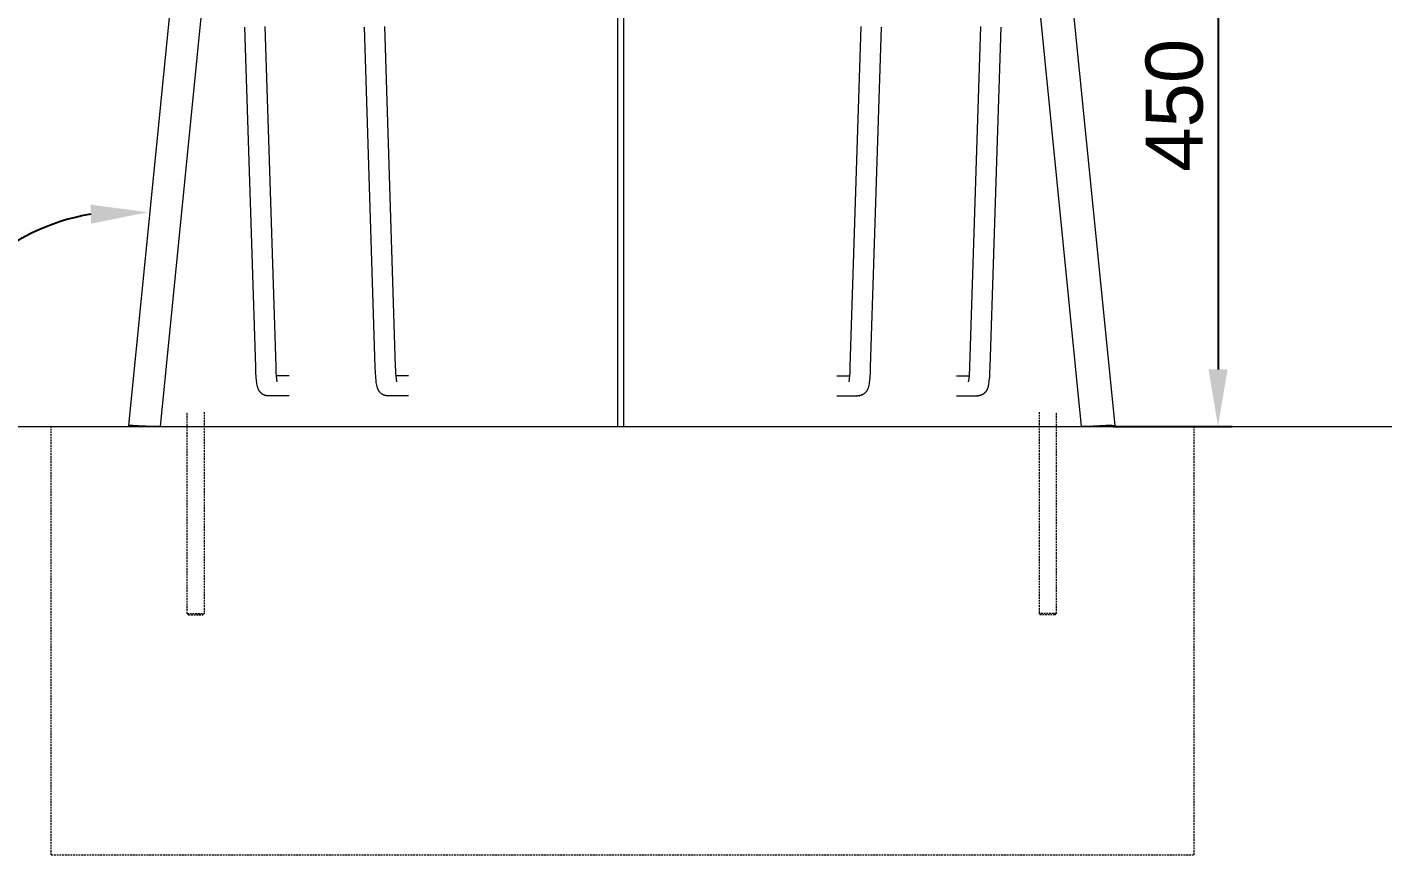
# Model space of a CAD drawing. Header units: millimetres. Extents: x -198 to 5031, y 124 to 3375.
# Drawn here: x 3944 to 4899, y 2361 to 2940 of the extents above; entities that cross this region are included whole.
import ezdxf

# ---------------------------------------------------------------- set-up
doc = ezdxf.new("R2010")
doc.units = ezdxf.units.MM
doc.linetypes.add('HIDDEN', pattern=[1.905, 1.27, -0.635])
for name, color, linetype, lineweight in [('ZANO_R', 7, 'Continuous', 0), ('ZANO_R_przerywana', 7, 'HIDDEN', 0), ('ZANO_W', 1, 'Continuous', 0)]:
    doc.layers.add(name, color=color, linetype=linetype, lineweight=lineweight)
doc.styles.add('Arial', font='arial.ttf')
doc.styles.get("Standard").update_dxf_attribs({"font": 'ARIALUNI.TTF'})
doc.dimstyles.new('pl i ang', dxfattribs={"dimtxt": 50, "dimasz": 50, "dimexe": 1.25, "dimexo": 0.625, "dimgap": 10, "dimtad": 1, "dimtoh": 1, "dimtxsty": 'Standard', "dimcen": 2.5, "dimclrd": 1, "dimclre": 1, "dimclrt": 1, "dimadec": 0, "dimazin": 0, "dimtfac": 1, "dimtmove": 0, "dimatfit": 3, "dimfxl": 1, "dimarcsym": 1})

# ---------------------------------------------------------------- blocks, each defined once
blk = doc.blocks.new('*D467')
at = {"layer": 'ZANO_W', "color": 1, "lineweight": -2}
for p, q in [((4669.35, 3110.53), (4787.51, 3110.53)), ((4777.51, 3070.53), (4777.51, 2700.53)), ((4704.02, 2660.53), (4787.51, 2660.53))]:
    blk.add_line(p, q, dxfattribs=at)
at = {"layer": 'ZANO_W', "color": 1}
for points in [[(4784.17, 3070.53), (4770.84, 3070.53), (4777.51, 3110.53)], [(4770.84, 2700.53), (4784.17, 2700.53), (4777.51, 2660.53)]]:
    blk.add_solid(points, dxfattribs=at)
at = {"layer": 'ZANO_W', "color": 1, "insert": (4747.08, 2885.53), "char_height": 40, "attachment_point": 5, "rotation": 90, "style": 'Arial'}
blk.add_mtext('450', dxfattribs=at)
blk = doc.blocks.new('*D468')
at = {"layer": 'ZANO_W', "color": 1, "lineweight": -2}
blk.add_arc((4013.57, 2660.53), 150.81, 99.55169, 164.75824, dxfattribs=at)
at = {"layer": 'ZANO_W', "color": 1}
for points in [[(3988.77, 2802.59), (3988.32, 2815.92), (4028.52, 2810.6)], [(3861.45, 2701.07), (3874.67, 2699.3), (3862.76, 2660.53)]]:
    blk.add_solid(points, dxfattribs=at)
at = {"layer": 'ZANO_W', "color": 1, "insert": (3891.76, 2795.08), "char_height": 40, "attachment_point": 5, "rotation": 42.15496, "style": 'Arial'}
blk.add_mtext('96%%d', dxfattribs=at)

msp = doc.modelspace()

# ---------------------------------------------------------------- linework, layer by layer
at = {"layer": 'ZANO_R'}
for p, q in [((4015.13, 2661.19), (4058.95, 3100.95)), ((4661.37, 3101.02), (4705.19, 2661.19)), ((4079.54, 3086.53), (4037.09, 2660.53)), ((4357.32, 3086.53), (4357.32, 2660.53)), ((4361.5, 3086.53), (4361.5, 2660.53)), ((4639.28, 3086.53), (4681.73, 2660.53)), ((4103.99, 2701.97), (4096.4, 2940.19)), ((4110.39, 2940.63), (4117.99, 2702.42)), ((4187.67, 2701.98), (4180.08, 2940.19)), ((4194.07, 2940.63), (4201.67, 2702.42)), ((4520.16, 2702.42), (4527.75, 2940.63)), ((4541.74, 2940.19), (4534.15, 2701.98)), ((4603.84, 2702.42), (4611.43, 2940.63)), ((4625.42, 2940.19), (4617.83, 2701.97)), ((4104.14, 2698.39), (4103.99, 2701.97)), ((4104.35, 2695.19), (4104.14, 2698.39)), ((4104.6, 2692.48), (4104.35, 2695.19)), ((4117.99, 2702.42), (4118.03, 2700.29)), ((4118.03, 2700.29), (4118.14, 2698.17)), ((4118.14, 2698.17), (4118.31, 2696.05)), ((4118.31, 2696.05), (4118.55, 2693.94)), ((4127.36, 2696.04), (4118.33, 2696.04)), ((4118.55, 2693.94), (4118.85, 2691.83)), ((4187.82, 2698.39), (4187.67, 2701.98)), ((4188.03, 2695.19), (4187.82, 2698.39)), ((4188.28, 2692.48), (4188.03, 2695.19)), ((4201.67, 2702.42), (4201.71, 2700.29)), ((4201.71, 2700.29), (4201.82, 2698.17)), ((4201.82, 2698.17), (4201.99, 2696.05)), ((4201.99, 2696.05), (4202.23, 2693.94)), ((4211.04, 2696.04), (4202.01, 2696.04)), ((4202.23, 2693.94), (4202.53, 2691.83)), ((4510.79, 2696.04), (4519.82, 2696.04)), ((4519.29, 2691.83), (4519.59, 2693.94)), ((4519.59, 2693.94), (4519.83, 2696.05)), ((4519.83, 2696.05), (4520.01, 2698.17)), ((4520.01, 2698.17), (4520.11, 2700.29)), ((4520.11, 2700.29), (4520.16, 2702.42)), ((4533.8, 2695.19), (4533.54, 2692.48)), ((4534, 2698.39), (4533.8, 2695.19)), ((4534.15, 2701.98), (4534, 2698.39)), ((4594.47, 2696.04), (4603.5, 2696.04)), ((4602.97, 2691.83), (4603.27, 2693.94)), ((4603.27, 2693.94), (4603.51, 2696.05)), ((4603.51, 2696.05), (4603.69, 2698.17)), ((4603.69, 2698.17), (4603.79, 2700.29)), ((4603.79, 2700.29), (4603.84, 2702.42)), ((4617.48, 2695.19), (4617.22, 2692.48)), ((4617.68, 2698.39), (4617.48, 2695.19)), ((4617.83, 2701.97), (4617.68, 2698.39)), ((4104.73, 2691.42), (4104.6, 2692.48)), ((4104.88, 2690.37), (4104.73, 2691.42)), ((4105.03, 2689.55), (4104.88, 2690.37)), ((4105.11, 2689.14), (4105.03, 2689.55)), ((4105.2, 2688.73), (4105.11, 2689.14)), ((4105.28, 2688.39), (4105.2, 2688.73)), ((4105.37, 2688.05), (4105.28, 2688.39)), ((4105.47, 2687.71), (4105.37, 2688.05)), ((4105.58, 2687.38), (4105.47, 2687.71)), ((4105.69, 2687.08), (4105.58, 2687.38)), ((4105.8, 2686.79), (4105.69, 2687.08)), ((4105.93, 2686.5), (4105.8, 2686.79)), ((4105.99, 2686.36), (4105.93, 2686.5)), ((4106.06, 2686.22), (4105.99, 2686.36)), ((4106.13, 2686.09), (4106.06, 2686.22)), ((4106.2, 2685.96), (4106.13, 2686.09)), ((4106.27, 2685.83), (4106.2, 2685.96)), ((4106.34, 2685.7), (4106.27, 2685.83)), ((4106.42, 2685.57), (4106.34, 2685.7)), ((4106.5, 2685.45), (4106.42, 2685.57)), ((4106.58, 2685.32), (4106.5, 2685.45)), ((4106.66, 2685.2), (4106.58, 2685.32)), ((4106.75, 2685.08), (4106.66, 2685.2)), ((4106.84, 2684.96), (4106.75, 2685.08)), ((4106.93, 2684.83), (4106.84, 2684.96)), ((4107.03, 2684.71), (4106.93, 2684.83)), ((4107.13, 2684.59), (4107.03, 2684.71)), ((4107.24, 2684.47), (4107.13, 2684.59)), ((4107.34, 2684.36), (4107.24, 2684.47)), ((4107.45, 2684.24), (4107.34, 2684.36)), ((4107.57, 2684.13), (4107.45, 2684.24)), ((4107.68, 2684.01), (4107.57, 2684.13)), ((4107.8, 2683.9), (4107.68, 2684.01)), ((4107.93, 2683.79), (4107.8, 2683.9)), ((4108.06, 2683.69), (4107.93, 2683.79)), ((4108.19, 2683.58), (4108.06, 2683.69)), ((4108.32, 2683.48), (4108.19, 2683.58)), ((4108.46, 2683.38), (4108.32, 2683.48)), ((4188.41, 2691.42), (4188.28, 2692.48)), ((4188.56, 2690.37), (4188.41, 2691.42)), ((4188.71, 2689.55), (4188.56, 2690.37)), ((4188.79, 2689.14), (4188.71, 2689.55)), ((4188.88, 2688.73), (4188.79, 2689.14)), ((4188.96, 2688.39), (4188.88, 2688.73)), ((4189.05, 2688.05), (4188.96, 2688.39)), ((4189.15, 2687.71), (4189.05, 2688.05)), ((4189.26, 2687.38), (4189.15, 2687.71)), ((4189.37, 2687.08), (4189.26, 2687.38)), ((4189.48, 2686.79), (4189.37, 2687.08)), ((4189.61, 2686.5), (4189.48, 2686.79)), ((4189.67, 2686.36), (4189.61, 2686.5)), ((4189.74, 2686.22), (4189.67, 2686.36)), ((4189.81, 2686.09), (4189.74, 2686.22)), ((4189.88, 2685.96), (4189.81, 2686.09)), ((4189.95, 2685.83), (4189.88, 2685.96)), ((4190.02, 2685.7), (4189.95, 2685.83)), ((4190.1, 2685.57), (4190.02, 2685.7)), ((4190.18, 2685.45), (4190.1, 2685.57)), ((4190.26, 2685.32), (4190.18, 2685.45)), ((4190.34, 2685.2), (4190.26, 2685.32)), ((4190.43, 2685.08), (4190.34, 2685.2)), ((4190.52, 2684.96), (4190.43, 2685.08)), ((4190.61, 2684.83), (4190.52, 2684.96)), ((4190.71, 2684.71), (4190.61, 2684.83)), ((4190.81, 2684.59), (4190.71, 2684.71)), ((4190.92, 2684.47), (4190.81, 2684.59)), ((4191.02, 2684.36), (4190.92, 2684.47)), ((4191.13, 2684.24), (4191.02, 2684.36)), ((4191.25, 2684.13), (4191.13, 2684.24)), ((4191.36, 2684.01), (4191.25, 2684.13)), ((4191.49, 2683.9), (4191.36, 2684.01)), ((4191.61, 2683.79), (4191.49, 2683.9)), ((4191.74, 2683.69), (4191.61, 2683.79)), ((4191.87, 2683.58), (4191.74, 2683.69)), ((4192, 2683.48), (4191.87, 2683.58)), ((4192.14, 2683.38), (4192, 2683.48)), ((4529.82, 2683.48), (4529.69, 2683.38)), ((4529.96, 2683.58), (4529.82, 2683.48)), ((4530.09, 2683.69), (4529.96, 2683.58)), ((4530.22, 2683.79), (4530.09, 2683.69)), ((4530.34, 2683.9), (4530.22, 2683.79)), ((4530.46, 2684.01), (4530.34, 2683.9)), ((4530.58, 2684.13), (4530.46, 2684.01)), ((4530.69, 2684.24), (4530.58, 2684.13)), ((4530.8, 2684.36), (4530.69, 2684.24)), ((4530.91, 2684.47), (4530.8, 2684.36)), ((4531.01, 2684.59), (4530.91, 2684.47)), ((4531.11, 2684.71), (4531.01, 2684.59)), ((4531.21, 2684.83), (4531.11, 2684.71)), ((4531.3, 2684.96), (4531.21, 2684.83)), ((4531.39, 2685.08), (4531.3, 2684.96)), ((4531.48, 2685.2), (4531.39, 2685.08)), ((4531.57, 2685.32), (4531.48, 2685.2)), ((4531.65, 2685.45), (4531.57, 2685.32)), ((4531.72, 2685.57), (4531.65, 2685.45)), ((4531.8, 2685.7), (4531.72, 2685.57)), ((4531.87, 2685.83), (4531.8, 2685.7)), ((4531.95, 2685.96), (4531.87, 2685.83)), ((4532.02, 2686.09), (4531.95, 2685.96)), ((4532.08, 2686.22), (4532.02, 2686.09)), ((4532.15, 2686.36), (4532.08, 2686.22)), ((4532.22, 2686.5), (4532.15, 2686.36)), ((4532.34, 2686.79), (4532.22, 2686.5)), ((4532.46, 2687.08), (4532.34, 2686.79)), ((4532.56, 2687.38), (4532.46, 2687.08)), ((4532.67, 2687.71), (4532.56, 2687.38)), ((4532.77, 2688.05), (4532.67, 2687.71)), ((4532.86, 2688.39), (4532.77, 2688.05)), ((4532.95, 2688.73), (4532.86, 2688.39)), ((4533.04, 2689.14), (4532.95, 2688.73)), ((4533.12, 2689.55), (4533.04, 2689.14)), ((4533.26, 2690.37), (4533.12, 2689.55)), ((4533.41, 2691.42), (4533.26, 2690.37)), ((4533.54, 2692.48), (4533.41, 2691.42)), ((4613.5, 2683.48), (4613.37, 2683.38)), ((4613.64, 2683.58), (4613.5, 2683.48)), ((4613.77, 2683.69), (4613.64, 2683.58)), ((4613.9, 2683.79), (4613.77, 2683.69)), ((4614.02, 2683.9), (4613.9, 2683.79)), ((4614.14, 2684.01), (4614.02, 2683.9)), ((4614.26, 2684.13), (4614.14, 2684.01)), ((4614.37, 2684.24), (4614.26, 2684.13)), ((4614.48, 2684.36), (4614.37, 2684.24)), ((4614.59, 2684.47), (4614.48, 2684.36)), ((4614.69, 2684.59), (4614.59, 2684.47)), ((4614.79, 2684.71), (4614.69, 2684.59)), ((4614.89, 2684.83), (4614.79, 2684.71)), ((4614.98, 2684.96), (4614.89, 2684.83)), ((4615.07, 2685.08), (4614.98, 2684.96)), ((4615.16, 2685.2), (4615.07, 2685.08)), ((4615.25, 2685.32), (4615.16, 2685.2)), ((4615.33, 2685.45), (4615.25, 2685.32)), ((4615.41, 2685.57), (4615.33, 2685.45)), ((4615.48, 2685.7), (4615.41, 2685.57)), ((4615.56, 2685.83), (4615.48, 2685.7)), ((4615.63, 2685.96), (4615.56, 2685.83)), ((4615.7, 2686.09), (4615.63, 2685.96)), ((4615.76, 2686.22), (4615.7, 2686.09)), ((4615.83, 2686.36), (4615.76, 2686.22)), ((4615.9, 2686.5), (4615.83, 2686.36)), ((4616.02, 2686.79), (4615.9, 2686.5)), ((4616.14, 2687.08), (4616.02, 2686.79)), ((4616.24, 2687.38), (4616.14, 2687.08)), ((4616.35, 2687.71), (4616.24, 2687.38)), ((4616.45, 2688.05), (4616.35, 2687.71)), ((4616.54, 2688.39), (4616.45, 2688.05)), ((4616.63, 2688.73), (4616.54, 2688.39)), ((4616.72, 2689.14), (4616.63, 2688.73)), ((4616.8, 2689.55), (4616.72, 2689.14)), ((4616.94, 2690.37), (4616.8, 2689.55)), ((4617.09, 2691.42), (4616.94, 2690.37)), ((4617.22, 2692.48), (4617.09, 2691.42)), ((4108.62, 2683.26), (4108.46, 2683.38)), ((4108.79, 2683.16), (4108.62, 2683.26)), ((4108.96, 2683.05), (4108.79, 2683.16)), ((4109.13, 2682.95), (4108.96, 2683.05)), ((4109.3, 2682.86), (4109.13, 2682.95)), ((4109.48, 2682.77), (4109.3, 2682.86)), ((4109.66, 2682.68), (4109.48, 2682.77)), ((4109.84, 2682.6), (4109.66, 2682.68)), ((4110.03, 2682.53), (4109.84, 2682.6)), ((4110.22, 2682.46), (4110.03, 2682.53)), ((4110.41, 2682.39), (4110.22, 2682.46)), ((4110.6, 2682.33), (4110.41, 2682.39)), ((4110.8, 2682.28), (4110.6, 2682.33)), ((4110.99, 2682.23), (4110.8, 2682.28)), ((4111.19, 2682.18), (4110.99, 2682.23)), ((4111.39, 2682.15), (4111.19, 2682.18)), ((4111.64, 2682.11), (4111.39, 2682.15)), ((4111.65, 2682.11), (4111.43, 2682.14)), ((4111.89, 2682.08), (4111.64, 2682.11)), ((4111.88, 2682.08), (4111.65, 2682.11)), ((4112.13, 2682.06), (4111.89, 2682.08)), ((4112.38, 2682.04), (4112.13, 2682.06)), ((4112.63, 2682.04), (4112.38, 2682.04)), ((4112.87, 2682.04), (4112.63, 2682.04)), ((4127.36, 2682.04), (4112.63, 2682.04)), ((4113.11, 2682.05), (4112.87, 2682.04)), ((4113.35, 2682.08), (4113.11, 2682.05)), ((4113.59, 2682.11), (4113.35, 2682.08)), ((4113.83, 2682.14), (4113.59, 2682.11)), ((4192.3, 2683.26), (4192.14, 2683.38)), ((4192.47, 2683.16), (4192.3, 2683.26)), ((4192.64, 2683.05), (4192.47, 2683.16)), ((4192.81, 2682.95), (4192.64, 2683.05)), ((4192.98, 2682.86), (4192.81, 2682.95)), ((4193.16, 2682.77), (4192.98, 2682.86)), ((4193.34, 2682.68), (4193.16, 2682.77)), ((4193.53, 2682.6), (4193.34, 2682.68)), ((4193.71, 2682.53), (4193.53, 2682.6)), ((4193.9, 2682.46), (4193.71, 2682.53)), ((4194.09, 2682.39), (4193.9, 2682.46)), ((4194.28, 2682.33), (4194.09, 2682.39)), ((4194.48, 2682.28), (4194.28, 2682.33)), ((4194.67, 2682.23), (4194.48, 2682.28)), ((4194.87, 2682.18), (4194.67, 2682.23)), ((4195.07, 2682.15), (4194.87, 2682.18)), ((4195.32, 2682.11), (4195.07, 2682.15)), ((4195.33, 2682.11), (4195.11, 2682.14)), ((4195.57, 2682.08), (4195.32, 2682.11)), ((4195.56, 2682.08), (4195.33, 2682.11)), ((4195.81, 2682.06), (4195.57, 2682.08)), ((4196.06, 2682.04), (4195.81, 2682.06)), ((4196.31, 2682.04), (4196.06, 2682.04)), ((4196.55, 2682.04), (4196.31, 2682.04)), ((4211.04, 2682.04), (4196.31, 2682.04)), ((4196.79, 2682.06), (4196.55, 2682.04)), ((4197.03, 2682.08), (4196.79, 2682.06)), ((4197.27, 2682.11), (4197.03, 2682.08)), ((4197.51, 2682.14), (4197.27, 2682.11)), ((4510.78, 2682.04), (4525.51, 2682.04)), ((4524.31, 2682.14), (4524.55, 2682.11)), ((4524.55, 2682.11), (4524.79, 2682.08)), ((4524.79, 2682.08), (4525.03, 2682.06)), ((4525.03, 2682.06), (4525.27, 2682.04)), ((4525.27, 2682.04), (4525.51, 2682.04)), ((4525.76, 2682.04), (4525.51, 2682.04)), ((4526.01, 2682.06), (4525.76, 2682.04)), ((4526.26, 2682.08), (4526.01, 2682.06)), ((4526.51, 2682.11), (4526.26, 2682.08)), ((4526.27, 2682.08), (4526.49, 2682.11)), ((4526.49, 2682.11), (4526.72, 2682.14)), ((4526.75, 2682.15), (4526.51, 2682.11)), ((4526.95, 2682.18), (4526.75, 2682.15)), ((4527.15, 2682.23), (4526.95, 2682.18)), ((4527.35, 2682.28), (4527.15, 2682.23)), ((4527.54, 2682.33), (4527.35, 2682.28)), ((4527.74, 2682.39), (4527.54, 2682.33)), ((4527.93, 2682.46), (4527.74, 2682.39)), ((4528.11, 2682.53), (4527.93, 2682.46)), ((4528.3, 2682.6), (4528.11, 2682.53)), ((4528.48, 2682.68), (4528.3, 2682.6)), ((4528.66, 2682.77), (4528.48, 2682.68)), ((4528.84, 2682.86), (4528.66, 2682.77)), ((4529.02, 2682.95), (4528.84, 2682.86)), ((4529.19, 2683.05), (4529.02, 2682.95)), ((4529.36, 2683.16), (4529.19, 2683.05)), ((4529.52, 2683.26), (4529.36, 2683.16)), ((4529.69, 2683.38), (4529.52, 2683.26)), ((4594.46, 2682.04), (4609.19, 2682.04)), ((4607.99, 2682.14), (4608.23, 2682.11)), ((4608.23, 2682.11), (4608.47, 2682.08)), ((4608.47, 2682.08), (4608.71, 2682.05)), ((4608.71, 2682.05), (4608.95, 2682.04)), ((4608.95, 2682.04), (4609.19, 2682.04)), ((4609.44, 2682.04), (4609.19, 2682.04)), ((4609.69, 2682.06), (4609.44, 2682.04)), ((4609.94, 2682.08), (4609.69, 2682.06)), ((4610.19, 2682.11), (4609.94, 2682.08)), ((4609.95, 2682.08), (4610.17, 2682.11)), ((4610.17, 2682.11), (4610.4, 2682.14)), ((4610.43, 2682.15), (4610.19, 2682.11)), ((4610.63, 2682.18), (4610.43, 2682.15)), ((4610.83, 2682.23), (4610.63, 2682.18)), ((4611.03, 2682.28), (4610.83, 2682.23)), ((4611.22, 2682.33), (4611.03, 2682.28)), ((4611.42, 2682.39), (4611.22, 2682.33)), ((4611.61, 2682.46), (4611.42, 2682.39)), ((4611.79, 2682.53), (4611.61, 2682.46)), ((4611.98, 2682.6), (4611.79, 2682.53)), ((4612.16, 2682.68), (4611.98, 2682.6)), ((4612.34, 2682.77), (4612.16, 2682.68)), ((4612.52, 2682.86), (4612.34, 2682.77)), ((4612.7, 2682.95), (4612.52, 2682.86)), ((4612.87, 2683.05), (4612.7, 2682.95)), ((4613.04, 2683.16), (4612.87, 2683.05)), ((4613.2, 2683.26), (4613.04, 2683.16)), ((4613.37, 2683.38), (4613.2, 2683.26)), ((3960.91, 2660.53), (4760.91, 2660.53)), ((4015.14, 2661.17), (4015.33, 2661.29)), ((4015.15, 2661.21), (4015.15, 2661.22)), ((4015.15, 2661.2), (4015.15, 2661.21)), ((4015.16, 2661.19), (4015.15, 2661.2)), ((4015.16, 2661.18), (4015.16, 2661.19)), ((4015.16, 2661.17), (4015.16, 2661.18)), ((4015.16, 2661.16), (4015.16, 2661.17)), ((4015.17, 2661.15), (4015.16, 2661.16)), ((4015.17, 2661.14), (4015.17, 2661.15)), ((4015.18, 2661.13), (4015.17, 2661.14)), ((4015.17, 2661.14), (4015.17, 2661.14)), ((4015.18, 2661.12), (4015.18, 2661.13)), ((4015.19, 2661.11), (4015.18, 2661.12)), ((4015.19, 2661.1), (4015.19, 2661.11)), ((4015.2, 2661.1), (4015.19, 2661.1)), ((4015.2, 2661.09), (4015.2, 2661.1)), ((4015.21, 2661.08), (4015.2, 2661.09)), ((4015.21, 2661.07), (4015.21, 2661.08)), ((4015.22, 2661.07), (4015.21, 2661.07)), ((4015.23, 2661.06), (4015.22, 2661.07)), ((4015.23, 2661.05), (4015.23, 2661.06)), ((4015.24, 2661.05), (4015.23, 2661.05)), ((4015.25, 2661.04), (4015.24, 2661.05)), ((4015.26, 2661.03), (4015.25, 2661.04)), ((4015.27, 2661.02), (4015.26, 2661.03)), ((4015.26, 2661.03), (4015.26, 2661.03)), ((4015.28, 2661.02), (4015.27, 2661.02)), ((4015.29, 2661.01), (4015.28, 2661.02)), ((4015.3, 2661.01), (4015.29, 2661.01)), ((4015.29, 2661.01), (4015.29, 2661.01)), ((4015.31, 2661), (4015.3, 2661.01)), ((4015.32, 2661), (4015.31, 2661)), ((4015.33, 2660.99), (4015.32, 2661)), ((4015.33, 2661.29), (4015.84, 2661.35)), ((4015.34, 2660.99), (4015.33, 2660.99)), ((4015.35, 2660.99), (4015.34, 2660.99)), ((4015.36, 2660.99), (4015.35, 2660.99)), ((4015.37, 2660.98), (4015.36, 2660.99)), ((4015.38, 2660.98), (4015.37, 2660.98)), ((4015.37, 2660.98), (4015.37, 2660.98)), ((4015.39, 2660.98), (4015.38, 2660.98)), ((4015.4, 2660.98), (4015.39, 2660.98)), ((4015.41, 2660.98), (4015.4, 2660.98)), ((4015.42, 2660.98), (4015.41, 2660.98)), ((4015.43, 2660.98), (4015.42, 2660.98)), ((4015.44, 2660.98), (4015.43, 2660.98)), ((4015.45, 2660.98), (4015.44, 2660.98)), ((4015.46, 2660.98), (4015.45, 2660.98)), ((4015.47, 2660.98), (4015.46, 2660.98)), ((4015.48, 2660.98), (4015.47, 2660.98)), ((4019.92, 2660.53), (4015.48, 2660.98)), ((4015.84, 2661.35), (4016.29, 2661.37)), ((4016.29, 2661.37), (4016.74, 2661.38)), ((4016.74, 2661.38), (4018.04, 2661.38)), ((4018.04, 2661.38), (4021.93, 2661.27)), ((4021.93, 2661.27), (4037.09, 2660.53)), ((4023.36, 2660.55), (4023.3, 2660.53)), ((4023.41, 2660.56), (4023.36, 2660.55)), ((4023.46, 2660.57), (4023.41, 2660.56)), ((4023.51, 2660.58), (4023.46, 2660.57)), ((4023.58, 2660.6), (4023.51, 2660.58)), ((4023.65, 2660.61), (4023.58, 2660.6)), ((4023.8, 2660.63), (4023.65, 2660.61)), ((4023.79, 2660.53), (4023.79, 2660.63)), ((4023.96, 2660.64), (4023.8, 2660.63)), ((4024.12, 2660.66), (4023.96, 2660.64)), ((4024.57, 2660.69), (4024.12, 2660.66)), ((4025.6, 2660.73), (4024.57, 2660.69)), ((4026.98, 2660.75), (4025.6, 2660.73)), ((4036.33, 2660.57), (4026.98, 2660.75)), ((4681.73, 2660.53), (4699.06, 2661.34)), ((4690.21, 2660.74), (4682.49, 2660.57)), ((4693.23, 2660.73), (4690.21, 2660.74)), ((4694.26, 2660.69), (4693.23, 2660.73)), ((4694.71, 2660.66), (4694.26, 2660.69)), ((4694.87, 2660.64), (4694.71, 2660.66)), ((4695.03, 2660.63), (4694.87, 2660.64)), ((4695.17, 2660.61), (4695.03, 2660.63)), ((4695.03, 2660.63), (4695.03, 2660.53)), ((4695.24, 2660.6), (4695.17, 2660.61)), ((4695.31, 2660.58), (4695.24, 2660.6)), ((4695.37, 2660.57), (4695.31, 2660.58)), ((4695.42, 2660.56), (4695.37, 2660.57)), ((4695.47, 2660.55), (4695.42, 2660.56)), ((4695.52, 2660.53), (4695.47, 2660.55)), ((4703.35, 2660.98), (4698.91, 2660.53)), ((4699.06, 2661.34), (4700.79, 2661.38)), ((4700.41, 2660.53), (4704.85, 2660.98)), ((4700.79, 2661.38), (4702.09, 2661.38)), ((4702.09, 2661.38), (4702.53, 2661.37)), ((4702.53, 2661.37), (4702.98, 2661.35)), ((4702.98, 2661.35), (4703.5, 2661.29)), ((4703.36, 2660.98), (4703.35, 2660.98)), ((4703.37, 2660.98), (4703.36, 2660.98)), ((4703.38, 2660.98), (4703.37, 2660.98)), ((4703.39, 2660.98), (4703.38, 2660.98)), ((4703.4, 2660.98), (4703.39, 2660.98)), ((4703.39, 2660.98), (4703.39, 2660.98)), ((4703.41, 2660.98), (4703.4, 2660.98)), ((4703.42, 2660.98), (4703.41, 2660.98)), ((4703.43, 2660.98), (4703.42, 2660.98)), ((4703.44, 2660.98), (4703.43, 2660.98)), ((4703.45, 2660.98), (4703.44, 2660.98)), ((4703.46, 2660.98), (4703.45, 2660.98)), ((4703.47, 2660.99), (4703.46, 2660.98)), ((4703.48, 2660.99), (4703.47, 2660.99)), ((4703.49, 2660.99), (4703.48, 2660.99)), ((4703.5, 2660.99), (4703.49, 2660.99)), ((4703.5, 2661.29), (4703.69, 2661.17)), ((4703.51, 2661), (4703.5, 2661)), ((4703.5, 2661), (4703.5, 2660.99)), ((4703.52, 2661.01), (4703.51, 2661)), ((4703.53, 2661.01), (4703.52, 2661.01)), ((4703.54, 2661.01), (4703.53, 2661.01)), ((4703.55, 2661.02), (4703.54, 2661.01)), ((4703.56, 2661.03), (4703.55, 2661.02)), ((4703.55, 2661.02), (4703.55, 2661.02)), ((4703.57, 2661.03), (4703.56, 2661.03)), ((4703.58, 2661.04), (4703.57, 2661.03)), ((4703.59, 2661.05), (4703.58, 2661.05)), ((4703.58, 2661.05), (4703.58, 2661.04)), ((4703.6, 2661.06), (4703.59, 2661.05)), ((4703.61, 2661.07), (4703.6, 2661.07)), ((4703.6, 2661.07), (4703.6, 2661.06)), ((4703.62, 2661.08), (4703.61, 2661.07)), ((4703.63, 2661.1), (4703.62, 2661.09)), ((4703.62, 2661.09), (4703.62, 2661.08)), ((4703.64, 2661.11), (4703.63, 2661.1)), ((4703.63, 2661.1), (4703.63, 2661.1)), ((4703.65, 2661.13), (4703.64, 2661.12)), ((4703.64, 2661.12), (4703.64, 2661.11)), ((4703.66, 2661.15), (4703.65, 2661.14)), ((4703.65, 2661.14), (4703.65, 2661.14)), ((4703.65, 2661.14), (4703.65, 2661.13)), ((4703.67, 2661.18), (4703.66, 2661.17)), ((4703.66, 2661.17), (4703.66, 2661.16)), ((4703.66, 2661.16), (4703.66, 2661.15)), ((4703.67, 2661.22), (4703.67, 2661.21)), ((4703.67, 2661.21), (4703.67, 2661.2)), ((4703.67, 2661.2), (4703.67, 2661.19)), ((4703.67, 2661.19), (4703.67, 2661.18)), ((4704.85, 2660.98), (4703.68, 2661.16)), ((4704.85, 2660.98), (4705.19, 2661.19))]:
    msp.add_line(p, q, dxfattribs=at)
msp.add_lwpolyline([(-138.06, 2660.53), (4899.08, 2660.53)], dxfattribs=at)
at = {"layer": 'ZANO_R_przerywana'}
for p, q in [((4055.91, 2529.5), (4055.91, 2670.63)), ((4067.91, 2670.63), (4067.91, 2529.5)), ((4652.41, 2670.63), (4652.41, 2529.5)), ((4664.41, 2529.5), (4664.41, 2670.63)), ((3960.91, 2360.53), (3960.91, 2660.53)), ((4760.91, 2360.53), (4760.91, 2660.53)), ((4056.88, 2528.53), (4055.91, 2529.5)), ((4055.91, 2529.5), (4067.91, 2529.5)), ((4056.88, 2528.53), (4066.95, 2528.53)), ((4067.91, 2529.5), (4066.95, 2528.53)), ((4664.41, 2529.5), (4652.41, 2529.5)), ((4652.41, 2529.5), (4653.38, 2528.53)), ((4663.45, 2528.53), (4653.38, 2528.53)), ((4663.45, 2528.53), (4664.41, 2529.5)), ((3960.91, 2360.53), (4760.91, 2360.53))]:
    msp.add_line(p, q, dxfattribs=at)

# ---------------------------------------------------------------- dimensions: what is measured, and where the dimension line sits
at = {"layer": 'ZANO_W'}
dim = msp.add_linear_dim(base=(4777.51, 2660.53), p1=(4659.35, 3110.53), p2=(4694.02, 2660.53), angle=90, dimstyle='pl i ang', override={"dimtxt": 40, "dimasz": 40, "dimexe": 10, "dimexo": 10, "dimtoh": 0, "dimdec": 0, "dimtxsty": 'Arial', "dimtdec": 0, "dimtmove": 1}, dxfattribs=at)
dim.commit()
dim.dimension.update_dxf_attribs({"geometry": '*D467', "text_midpoint": (4747.08, 2885.53)})
dim = msp.add_angular_dim_2l(base=(3946.97, 2795.84), line1=((1.91, 2660.53), (4878.21, 2660.53)), line2=((4013.63, 2661.19), (4057.45, 3100.95)), dimstyle='pl i ang', override={"dimtxt": 40, "dimasz": 40, "dimexe": 10, "dimexo": 10, "dimtoh": 0, "dimdec": 0, "dimtxsty": 'Arial', "dimtdec": 0, "dimtmove": 1}, dxfattribs=at)
dim.commit()
dim.dimension.update_dxf_attribs({"geometry": '*D468', "text_midpoint": (3891.76, 2795.08)})

doc.saveas('drawing.dxf')
